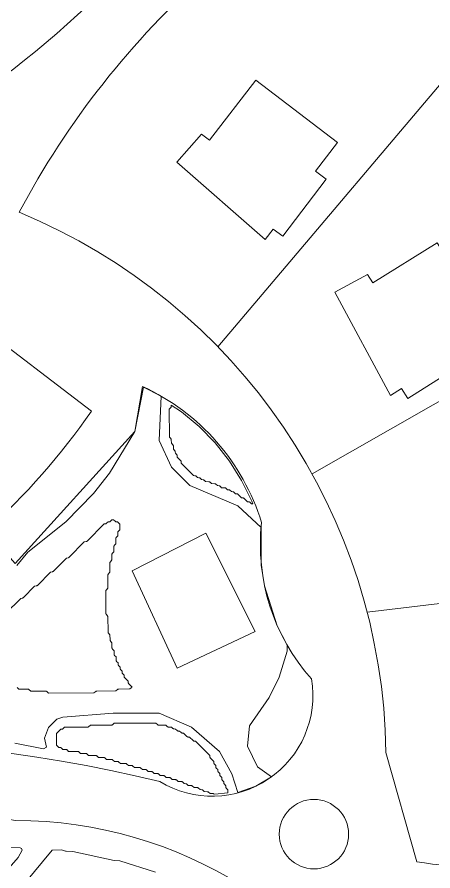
# Model space of a CAD drawing. Header units: inches. Extents: x 36 to 81.4, y 17.3 to 55.9.
# Drawn here: x 60.26 to 65.81, y 30.96 to 42.34 of the extents above; entities that cross this region are included whole.
import ezdxf

# ---------------------------------------------------------------- set-up
doc = ezdxf.new("R2010")
doc.units = ezdxf.units.IN
for name, color, linetype, lineweight in [('01_ORIGINAL_CAD', 7, 'CONTINUOUS', 20), ('02_APPROVED_PDF_OUTLINES', 7, 'CONTINUOUS', 15), ('03_ADDED_AREAS_SAME_COMPOSITION', 7, 'CONTINUOUS', 15), ('04_APPROVED_PERIMETER', 7, 'CONTINUOUS', 15)]:
    doc.layers.add(name, color=color, linetype=linetype, lineweight=lineweight)

msp = doc.modelspace()

# ---------------------------------------------------------------- linework, layer by layer
at = {"layer": '01_ORIGINAL_CAD'}
for points in [[(60.29, 39.74, -0.089338), (62.813, 42.944, -0.322066), (66.051, 42.944, -0.030946), (69.111, 38.833, -0.044664), (70.78, 33.554, -0.301674), (68.967, 31.144, -0.082145), (65.591, 31.078)], [(60.29, 39.74, -0.300089), (65.18, 32.538)], [(59.849, 35.488, 0.057164), (61.253, 37.088), (59.681, 38.289, -0.064319), (58.632, 37.014, -0.064319)], [(59.998, 35.322), (60.235, 35.059), (61.831, 36.816), (61.933, 37.418, -0.214593), (63.522, 35.602, 0.212382), (64.188, 33.517, -0.642649), (62.166, 32.15, 0.132984), (51.615, 31.858, -0.471407), (50.913, 32.245)], [(53.65, 30.945, -0.14301), (60.243, 31.63, -0.286424), (65.36, 28.431), (66.481, 23.89, -0.272091), (64.9, 18.954), (63.661, 17.533)]]:
    msp.add_lwpolyline(points, format="xyb", dxfattribs=at)
for points in [[(66.604, 42.276), (62.941, 37.945)], [(69.006, 38.995), (64.196, 36.253)], [(70.407, 35.063), (64.93, 34.409)], [(65.18, 32.538), (65.591, 31.078)]]:
    msp.add_lwpolyline(points, dxfattribs=at)
for points in [[(62.827, 40.702), (63.445, 41.502), (64.534, 40.672), (64.241, 40.288), (64.384, 40.18), (63.804, 39.42), (63.677, 39.516), (63.571, 39.377), (62.394, 40.407), (62.722, 40.782)], [(65.006, 38.799), (65.865, 39.334), (66.595, 38.175), (66.187, 37.918), (66.283, 37.767), (65.474, 37.257), (65.389, 37.391), (65.242, 37.298), (64.498, 38.674), (64.936, 38.911)], [(61.796, 34.957), (62.78, 35.461), (63.435, 34.152), (62.399, 33.663)]]:
    msp.add_lwpolyline(points, close=True, dxfattribs=at)
msp.add_circle((64.22, 31.448), 0.463, dxfattribs=at)
msp.add_arc((51.961, 52.291), 13.465, 297.5281, 322.8549, dxfattribs=at)
at = {"layer": '02_APPROVED_PDF_OUTLINES'}
for points in [[(63.404, 35.852), (63.387, 35.853), (63.366, 35.873), (63.363, 35.875), (63.36, 35.877), (63.357, 35.879), (63.353, 35.879), (63.35, 35.88), (63.334, 35.881), (63.289, 35.925), (63.287, 35.927), (63.284, 35.929), (63.281, 35.93), (63.277, 35.931), (63.274, 35.932), (63.254, 35.934), (63.21, 35.978), (63.207, 35.981), (63.204, 35.983), (63.201, 35.984), (63.198, 35.985), (63.194, 35.986), (63.174, 35.987), (63.153, 36.007), (63.151, 36.009), (63.148, 36.011), (63.144, 36.013), (63.141, 36.013), (63.137, 36.014), (63.121, 36.015), (63.1, 36.034), (63.097, 36.036), (63.094, 36.038), (63.091, 36.039), (63.088, 36.04), (63.084, 36.041), (63.067, 36.041), (63.047, 36.061), (63.045, 36.063), (63.042, 36.064), (63.039, 36.066), (63.037, 36.067), (63.034, 36.067), (63.03, 36.067), (62.988, 36.068), (62.97, 36.086), (62.968, 36.088), (62.965, 36.09), (62.962, 36.091), (62.958, 36.092), (62.955, 36.093), (62.935, 36.095), (62.914, 36.114), (62.912, 36.116), (62.909, 36.118), (62.907, 36.119), (62.904, 36.12), (62.901, 36.121), (62.898, 36.121), (62.855, 36.122), (62.835, 36.141), (62.832, 36.143), (62.83, 36.145), (62.827, 36.146), (62.824, 36.147), (62.821, 36.148), (62.818, 36.148), (62.775, 36.149), (62.758, 36.166), (62.755, 36.168), (62.752, 36.17), (62.749, 36.172), (62.746, 36.173), (62.743, 36.173), (62.723, 36.175), (62.702, 36.195), (62.699, 36.197), (62.696, 36.199), (62.693, 36.2), (62.689, 36.201), (62.686, 36.201), (62.669, 36.202), (62.649, 36.221), (62.646, 36.224), (62.643, 36.225), (62.64, 36.227), (62.636, 36.228), (62.633, 36.228), (62.616, 36.229), (62.452, 36.394), (62.45, 36.414), (62.45, 36.418), (62.449, 36.421), (62.447, 36.424), (62.445, 36.427), (62.443, 36.43), (62.399, 36.474), (62.399, 36.491), (62.398, 36.495), (62.397, 36.498), (62.396, 36.501), (62.394, 36.504), (62.392, 36.507), (62.373, 36.528), (62.372, 36.545), (62.371, 36.548), (62.371, 36.552), (62.369, 36.555), (62.367, 36.558), (62.365, 36.561), (62.346, 36.581), (62.346, 36.622), (62.346, 36.625), (62.345, 36.629), (62.344, 36.632), (62.342, 36.635), (62.34, 36.638), (62.32, 36.661), (62.318, 36.705), (62.318, 36.708), (62.318, 36.711), (62.317, 36.714), (62.315, 36.717), (62.314, 36.72), (62.312, 36.722), (62.293, 36.742), (62.292, 37.113), (62.312, 37.136), (62.314, 37.139), (62.316, 37.142), (62.317, 37.145), (62.318, 37.149), (62.318, 37.152), (62.319, 37.17), (62.455, 37.079), (62.69, 36.883), (62.903, 36.664), (63.093, 36.423), (63.256, 36.164), (63.391, 35.887)], [(61.559, 32.928), (62.112, 32.928), (62.135, 32.908), (62.137, 32.906), (62.139, 32.905), (62.142, 32.903), (62.145, 32.902), (62.148, 32.902), (62.151, 32.902), (62.244, 32.901), (62.264, 32.883), (62.266, 32.881), (62.269, 32.879), (62.272, 32.878), (62.274, 32.877), (62.277, 32.876), (62.281, 32.876), (62.323, 32.875), (62.341, 32.858), (62.343, 32.855), (62.346, 32.854), (62.349, 32.852), (62.353, 32.851), (62.356, 32.851), (62.376, 32.849), (62.397, 32.829), (62.399, 32.827), (62.403, 32.825), (62.406, 32.824), (62.409, 32.823), (62.413, 32.822), (62.43, 32.822), (62.45, 32.802), (62.453, 32.8), (62.456, 32.798), (62.459, 32.797), (62.462, 32.796), (62.466, 32.795), (62.482, 32.795), (62.526, 32.751), (62.529, 32.748), (62.532, 32.746), (62.535, 32.745), (62.539, 32.744), (62.542, 32.743), (62.562, 32.742), (62.609, 32.695), (62.611, 32.693), (62.614, 32.692), (62.617, 32.69), (62.619, 32.689), (62.622, 32.689), (62.625, 32.688), (62.642, 32.687), (62.832, 32.496), (62.833, 32.479), (62.833, 32.476), (62.834, 32.473), (62.835, 32.47), (62.836, 32.467), (62.838, 32.465), (62.84, 32.463), (62.885, 32.415), (62.886, 32.398), (62.886, 32.395), (62.887, 32.391), (62.889, 32.388), (62.891, 32.385), (62.893, 32.382), (62.912, 32.362), (62.913, 32.345), (62.913, 32.341), (62.914, 32.338), (62.915, 32.334), (62.917, 32.331), (62.919, 32.329), (62.939, 32.308), (62.939, 32.291), (62.94, 32.288), (62.941, 32.284), (62.942, 32.281), (62.944, 32.278), (62.946, 32.275), (62.965, 32.255), (62.966, 32.237), (62.966, 32.234), (62.967, 32.23), (62.969, 32.227), (62.97, 32.224), (62.973, 32.221), (62.992, 32.201), (62.993, 32.184), (62.993, 32.18), (62.994, 32.177), (62.995, 32.174), (62.997, 32.17), (62.999, 32.168), (63.018, 32.147), (63.019, 32.13), (63.02, 32.127), (63.021, 32.123), (63.022, 32.12), (63.024, 32.117), (63.026, 32.114), (63.046, 32.093), (63.047, 32.073), (63.048, 32.069), (63.049, 32.066), (63.05, 32.063), (63.052, 32.06), (63.054, 32.057), (63.071, 32.04), (63.071, 31.997), (62.9, 31.979), (62.886, 31.986), (62.883, 31.987), (62.879, 31.988), (62.876, 31.989), (62.836, 31.989), (62.816, 32.008), (62.814, 32.01), (62.811, 32.011), (62.808, 32.013), (62.805, 32.014), (62.802, 32.014), (62.799, 32.014), (62.757, 32.015), (62.739, 32.033), (62.737, 32.035), (62.734, 32.037), (62.731, 32.038), (62.727, 32.039), (62.724, 32.04), (62.704, 32.042), (62.683, 32.061), (62.681, 32.063), (62.678, 32.065), (62.675, 32.066), (62.673, 32.067), (62.669, 32.068), (62.666, 32.068), (62.623, 32.069), (62.6, 32.089), (62.598, 32.091), (62.595, 32.093), (62.592, 32.094), (62.589, 32.095), (62.587, 32.095), (62.584, 32.096), (62.544, 32.096), (62.527, 32.113), (62.524, 32.115), (62.521, 32.117), (62.518, 32.119), (62.515, 32.12), (62.511, 32.12), (62.491, 32.122), (62.471, 32.142), (62.468, 32.144), (62.466, 32.145), (62.463, 32.147), (62.46, 32.148), (62.457, 32.148), (62.454, 32.148), (62.411, 32.149), (62.391, 32.168), (62.389, 32.17), (62.386, 32.172), (62.383, 32.173), (62.38, 32.174), (62.377, 32.175), (62.374, 32.175), (62.331, 32.176), (62.311, 32.195), (62.309, 32.197), (62.306, 32.199), (62.304, 32.2), (62.301, 32.201), (62.298, 32.202), (62.295, 32.202), (62.252, 32.203), (62.232, 32.222), (62.229, 32.224), (62.227, 32.226), (62.224, 32.227), (62.221, 32.228), (62.218, 32.228), (62.215, 32.229), (62.172, 32.23), (62.152, 32.249), (62.15, 32.251), (62.147, 32.252), (62.144, 32.254), (62.141, 32.255), (62.138, 32.255), (62.135, 32.256), (62.092, 32.256), (62.069, 32.277), (62.066, 32.279), (62.064, 32.28), (62.061, 32.282), (62.058, 32.282), (62.055, 32.283), (62.052, 32.283), (62.012, 32.283), (61.992, 32.302), (61.99, 32.304), (61.988, 32.306), (61.985, 32.307), (61.982, 32.308), (61.979, 32.309), (61.976, 32.309), (61.933, 32.31), (61.913, 32.329), (61.91, 32.331), (61.908, 32.333), (61.905, 32.334), (61.902, 32.335), (61.899, 32.336), (61.896, 32.336), (61.827, 32.337), (61.807, 32.356), (61.804, 32.358), (61.802, 32.359), (61.799, 32.361), (61.796, 32.362), (61.793, 32.362), (61.79, 32.363), (61.747, 32.364), (61.727, 32.383), (61.725, 32.385), (61.722, 32.386), (61.719, 32.388), (61.716, 32.389), (61.713, 32.389), (61.71, 32.389), (61.641, 32.39), (61.621, 32.409), (61.618, 32.411), (61.616, 32.413), (61.613, 32.414), (61.61, 32.415), (61.607, 32.416), (61.604, 32.416), (61.561, 32.417), (61.541, 32.436), (61.539, 32.438), (61.536, 32.44), (61.533, 32.441), (61.53, 32.442), (61.527, 32.443), (61.524, 32.443), (61.454, 32.444), (61.431, 32.464), (61.429, 32.466), (61.426, 32.468), (61.424, 32.469), (61.421, 32.47), (61.418, 32.47), (61.415, 32.471), (61.348, 32.471), (61.325, 32.491), (61.323, 32.493), (61.32, 32.494), (61.317, 32.496), (61.315, 32.497), (61.312, 32.497), (61.309, 32.497), (61.216, 32.498), (61.196, 32.516), (61.193, 32.518), (61.191, 32.52), (61.188, 32.521), (61.185, 32.522), (61.182, 32.523), (61.179, 32.523), (61.109, 32.524), (61.086, 32.545), (61.084, 32.546), (61.081, 32.548), (61.078, 32.549), (61.076, 32.55), (61.073, 32.551), (61.07, 32.551), (60.95, 32.551), (60.93, 32.57), (60.928, 32.572), (60.925, 32.573), (60.923, 32.575), (60.92, 32.576), (60.917, 32.576), (60.914, 32.577), (60.871, 32.578), (60.851, 32.597), (60.848, 32.599), (60.845, 32.601), (60.841, 32.602), (60.838, 32.603), (60.834, 32.603), (60.818, 32.604), (60.788, 32.635), (60.787, 32.79), (60.844, 32.847), (60.86, 32.848), (60.864, 32.848), (60.867, 32.849), (60.871, 32.851), (60.874, 32.853), (60.877, 32.855), (60.896, 32.874), (61.199, 32.874), (61.202, 32.874), (61.205, 32.875), (61.209, 32.876), (61.212, 32.878), (61.214, 32.879), (61.24, 32.901), (61.517, 32.901), (61.52, 32.901), (61.524, 32.902), (61.527, 32.903), (61.53, 32.905), (61.533, 32.907)]]:
    msp.add_lwpolyline(points, close=True, dxfattribs=at)
msp.add_lwpolyline([(60.109, 34.388), (60.311, 34.592), (60.334, 34.596), (60.337, 34.596), (60.34, 34.597), (60.343, 34.599), (60.345, 34.601), (60.348, 34.603), (60.496, 34.754), (60.519, 34.757), (60.522, 34.758), (60.525, 34.759), (60.528, 34.76), (60.531, 34.762), (60.533, 34.764), (60.708, 34.942), (60.731, 34.945), (60.734, 34.946), (60.737, 34.947), (60.74, 34.948), (60.743, 34.95), (60.745, 34.952), (60.92, 35.13), (60.943, 35.133), (60.946, 35.134), (60.949, 35.135), (60.952, 35.136), (60.955, 35.138), (60.957, 35.14), (61.159, 35.345), (61.182, 35.348), (61.185, 35.348), (61.188, 35.35), (61.191, 35.351), (61.193, 35.353), (61.196, 35.355), (61.423, 35.585), (61.439, 35.586), (61.443, 35.586), (61.446, 35.587), (61.449, 35.589), (61.453, 35.591), (61.455, 35.593), (61.476, 35.612), (61.492, 35.613), (61.496, 35.613), (61.499, 35.614), (61.503, 35.616), (61.506, 35.618), (61.508, 35.62), (61.528, 35.639), (61.549, 35.639), (61.569, 35.62), (61.571, 35.618), (61.574, 35.616), (61.578, 35.614), (61.581, 35.613), (61.585, 35.613), (61.601, 35.612), (61.631, 35.582), (61.631, 35.507), (61.613, 35.487), (61.611, 35.484), (61.609, 35.482), (61.608, 35.479), (61.607, 35.476), (61.606, 35.473), (61.606, 35.47), (61.605, 35.426), (61.586, 35.406), (61.584, 35.404), (61.583, 35.401), (61.581, 35.398), (61.58, 35.395), (61.58, 35.392), (61.58, 35.389), (61.579, 35.319), (61.559, 35.295), (61.556, 35.292), (61.555, 35.289), (61.553, 35.286), (61.553, 35.283), (61.552, 35.279), (61.552, 35.211), (61.532, 35.188), (61.53, 35.185), (61.528, 35.182), (61.527, 35.179), (61.526, 35.175), (61.526, 35.172), (61.526, 35.104), (61.506, 35.081), (61.504, 35.078), (61.502, 35.075), (61.501, 35.071), (61.5, 35.068), (61.5, 35.064), (61.5, 34.942), (61.479, 34.916), (61.477, 34.913), (61.475, 34.91), (61.474, 34.907), (61.473, 34.904), (61.473, 34.9), (61.474, 34.728), (61.454, 34.705), (61.451, 34.702), (61.45, 34.699), (61.448, 34.695), (61.448, 34.692), (61.447, 34.688), (61.448, 34.39), (61.448, 34.387), (61.449, 34.384), (61.45, 34.38), (61.451, 34.377), (61.453, 34.375), (61.474, 34.348), (61.475, 34.146), (61.475, 34.142), (61.476, 34.139), (61.477, 34.135), (61.479, 34.132), (61.481, 34.129), (61.501, 34.106), (61.502, 34.038), (61.502, 34.035), (61.503, 34.031), (61.504, 34.028), (61.506, 34.025), (61.508, 34.022), (61.528, 33.999), (61.528, 33.931), (61.529, 33.927), (61.53, 33.924), (61.531, 33.921), (61.533, 33.917), (61.535, 33.915), (61.555, 33.891), (61.556, 33.847), (61.556, 33.844), (61.557, 33.841), (61.558, 33.838), (61.559, 33.836), (61.561, 33.833), (61.563, 33.831), (61.582, 33.81), (61.583, 33.767), (61.583, 33.764), (61.584, 33.761), (61.585, 33.758), (61.586, 33.755), (61.588, 33.753), (61.589, 33.75), (61.609, 33.73), (61.609, 33.713), (61.61, 33.709), (61.611, 33.706), (61.612, 33.702), (61.614, 33.699), (61.616, 33.697), (61.635, 33.676), (61.636, 33.659), (61.636, 33.655), (61.637, 33.652), (61.639, 33.649), (61.641, 33.646), (61.643, 33.643), (61.662, 33.622), (61.663, 33.605), (61.663, 33.602), (61.664, 33.598), (61.665, 33.595), (61.667, 33.592), (61.669, 33.589), (61.689, 33.568), (61.691, 33.548), (61.691, 33.544), (61.692, 33.541), (61.694, 33.538), (61.696, 33.535), (61.698, 33.533), (61.742, 33.487), (61.744, 33.467), (61.745, 33.464), (61.746, 33.461), (61.747, 33.458), (61.749, 33.455), (61.751, 33.452), (61.795, 33.408), (61.795, 33.407), (61.793, 33.407), (61.79, 33.406), (61.787, 33.405), (61.785, 33.403), (61.782, 33.401), (61.765, 33.384), (61.619, 33.383), (61.616, 33.383), (61.613, 33.383), (61.611, 33.382), (61.608, 33.38), (61.605, 33.379), (61.603, 33.377), (61.58, 33.357), (61.327, 33.356), (61.324, 33.356), (61.321, 33.355), (61.319, 33.355), (61.316, 33.353), (61.313, 33.352), (61.311, 33.35), (61.288, 33.33), (60.683, 33.329), (60.66, 33.349), (60.657, 33.351), (60.655, 33.353), (60.652, 33.354), (60.649, 33.355), (60.646, 33.356), (60.643, 33.356), (60.444, 33.356), (60.421, 33.376), (60.419, 33.378), (60.416, 33.38), (60.413, 33.381), (60.41, 33.382), (60.407, 33.382), (60.404, 33.382), (60.284, 33.383), (60.262, 33.403)], dxfattribs=at)
at = {"layer": '03_ADDED_AREAS_SAME_COMPOSITION'}
for points in [[(60.141, 31.269), (60.304, 31.266), (60.322, 31.257), (60.331, 31.234), (60.277, 31.137), (60.101, 30.932)], [(60.366, 30.792), (60.732, 31.232), (60.857, 31.24), (60.907, 31.221), (60.91, 31.22), (60.912, 31.219), (60.915, 31.219), (61.008, 31.216), (61.555, 31.096), (61.559, 31.095), (61.631, 31.091), (62.11, 30.94)]]:
    msp.add_lwpolyline(points, dxfattribs=at)
at = {"layer": '04_APPROVED_PERIMETER'}
msp.add_lwpolyline([(60.258, 35.032), (60.404, 35.206), (60.912, 35.614), (61.283, 35.99), (61.497, 36.261), (61.831, 36.816), (61.948, 37.41), (62.184, 37.286), (62.159, 36.696), (62.323, 36.34), (62.564, 36.096), (63.204, 35.826), (63.518, 35.536), (63.519, 35.036), (63.562, 34.759), (63.732, 34.227), (63.862, 33.97), (63.863, 33.888), (63.757, 33.539), (63.625, 33.271), (63.361, 32.894), (63.334, 32.62), (63.47, 32.344), (63.653, 32.213), (63.447, 32.087), (63.206, 32.001), (63.125, 32.25), (62.962, 32.55), (62.587, 32.874), (62.157, 33.063), (61.543, 33.063), (60.874, 33.008), (60.792, 32.98), (60.682, 32.868), (60.627, 32.728), (60.653, 32.606), (60.615, 32.586), (60.232, 32.66)], dxfattribs=at)

doc.saveas('drawing.dxf')
